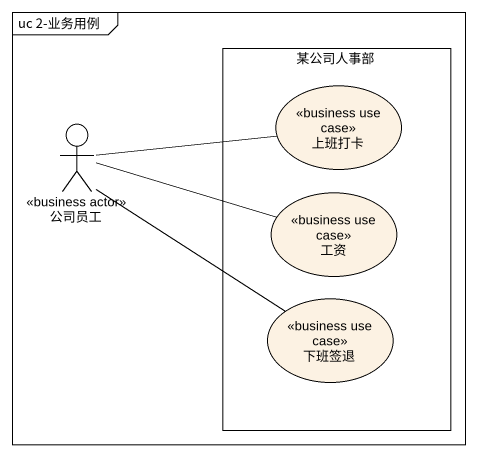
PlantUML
@startuml
mainframe uc 2-业务用例
rectangle 某公司人事部 {
  usecase 上班打卡 <<business use case>>
  usecase 工资 <<business use case>>
  usecase 下班签退 <<business use case>>
}
actor 公司员工 <<business actor>>
公司员工 -right- 上班打卡
公司员工 -right- 工资
公司员工 -right- 下班签退
@enduml
